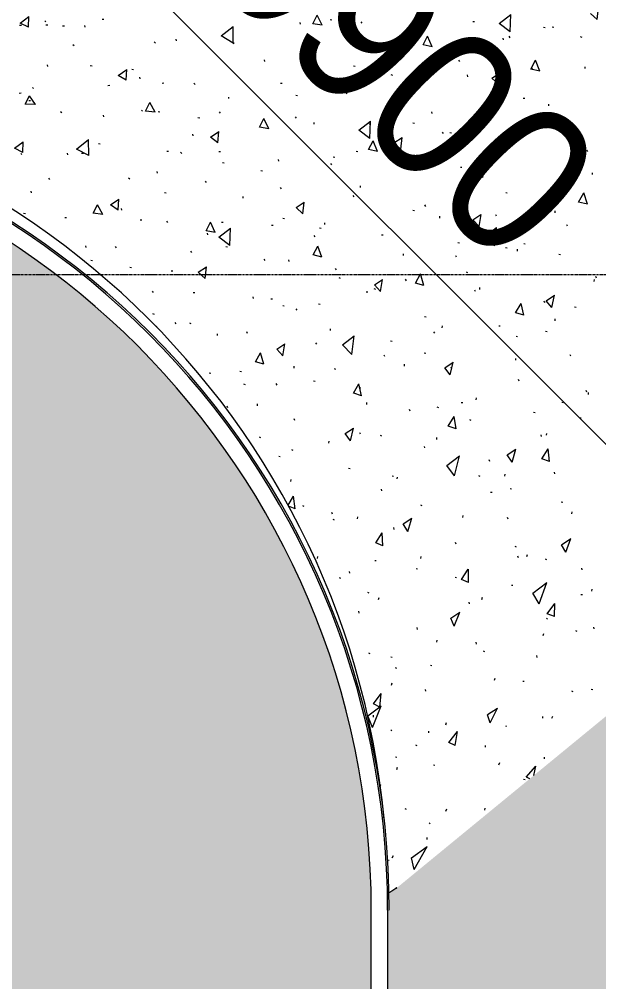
# Model space of a CAD drawing. Header units: millimetres. Extents: x 5121 to 246734, y -48180 to 129206.
# Drawn here: x 127542 to 131097, y 73899 to 79805 of the extents above; entities that cross this region are included whole.
import ezdxf

# ---------------------------------------------------------------- set-up
doc = ezdxf.new("R2010")
doc.units = ezdxf.units.MM
doc.linetypes.add('Grid Line', pattern=[22.225, 12.7, -3.175, 3.175, -3.175])
for name, color, linetype, lineweight in [('A-ANNO-DIMS', 211, 'Continuous', 9), ('A-ANNO-DIMS-310', 211, 'Continuous', 9), ('A-FLOR', 192, 'Continuous', 9), ('A-FLOR-PATT', 8, 'Continuous', 9), ('A-WALL', 113, 'Continuous', 9), ('S-GRID-1', 1, 'Grid Line', 9)]:
    doc.layers.add(name, color=color, linetype=linetype, lineweight=lineweight)
doc.styles.add('Arial_8', font='arial_0.ttf', dxfattribs={"width": 0.9, "height": 930})
doc.dimstyles.new('1_Dim_chi_tiet_khu_đất_2', dxfattribs={"dimscale": 304.8, "dimtxt": 948.841242, "dimasz": 1.220472, "dimexe": 1.01706, "dimexo": 0.0625, "dimgap": 0.101706, "dimtad": 1, "dimdec": 0, "dimrnd": 5, "dimzin": 0, "dimdsep": 46, "dimtxsty": 'Arial_8', "dimblk1": 'OBLIQUE', "dimblk2": 'OBLIQUE', "dimsah": 1, "dimcen": 0.09, "dimdle": 1.01706, "dimazin": 0, "dimtfac": 1, "dimtdec": 4, "dimtix": 1, "dimtmove": 0, "dimatfit": 3, "dimfxl": 3.051181, "dimfxlon": 1, "dimtvp": 1, "dimtolj": 1, "dimtzin": 0, "dimarcsym": 2})

# ---------------------------------------------------------------- blocks, each defined once
blk = doc.blocks.new('FP_191-TKCS_MB TỔNG THỂ TẦNG 1')
at = {"layer": 'A-FLOR-PATT'}
for p, q in [((131088, 79802.8), (131096, 79874)), ((127546.3, 79780.5), (127601.3, 79820.9)), ((127597.8, 79756.2), (127601.3, 79820.8)), ((127705.4, 79789.4), (127697.9, 79795.7)), ((128061, 79803.9), (128049.5, 79802.9)), ((129342.5, 79777.3), (129369.8, 79830.4)), ((129399.7, 79767.5), (129369.8, 79830.4)), ((129458.9, 79799.9), (129448.5, 79802)), ((130486.1, 79779.2), (130557.9, 79833.8)), ((130553.5, 79726.9), (130558, 79833.8)), ((131088, 79802.8), (131045.5, 79840.7)), ((127554.7, 79767.1), (127543, 79767.1)), ((127597.8, 79756.2), (127546.3, 79780.5)), ((127717.4, 79769.2), (127705.6, 79767.8)), ((127818.4, 79762), (127806.9, 79762.4)), ((127945.4, 79756.8), (127943.5, 79766)), ((128780.5, 79703.1), (128854.1, 79760.4)), ((128853.8, 79658.4), (128854.1, 79760.4)), ((129266.9, 79775.1), (129265.4, 79785.1)), ((129399.7, 79767.5), (129342.5, 79777.3)), ((129644.9, 79781), (129638.5, 79789.2)), ((130335.2, 79788.3), (130324.8, 79789)), ((130553.5, 79726.9), (130486.2, 79779.2)), ((130767.4, 79751.4), (130757.4, 79753.9)), ((130822.1, 79754.5), (130811.7, 79755.2)), ((128506.8, 79673.1), (128505, 79682.7)), ((128853.8, 79658.4), (128780.5, 79703)), ((130018.8, 79647), (130046.4, 79700.3)), ((130074.3, 79635.1), (130046.4, 79700.3)), ((130511.6, 79678.8), (130510.5, 79689.3)), ((130553.4, 79691.5), (130547.4, 79700)), ((130995.8, 79693.5), (130985.7, 79696.1)), ((127877.6, 79641.1), (127870.1, 79647.6)), ((128377.3, 79658.6), (128370.2, 79665.7)), ((128860.9, 79657.6), (128850.2, 79659.3)), ((128860.1, 79654), (128853.3, 79661.6)), ((129331.3, 79629.3), (129324.8, 79637.2)), ((129787.4, 79612.9), (129786.2, 79623.1)), ((130074.3, 79635.1), (130018.8, 79646.9)), ((129047.5, 79546.2), (129046, 79556.2)), ((129790.6, 79592.8), (129784.3, 79601.1)), ((130416.8, 79577.1), (130406.8, 79579.6)), ((127717, 79515.1), (127714.9, 79524.1)), ((127988.8, 79517.1), (127977.5, 79517.9)), ((128148.8, 79460.2), (128201.3, 79496.9)), ((128197.5, 79430.8), (128201.4, 79496.9)), ((128243, 79495), (128231.9, 79496.1)), ((129323.8, 79488.7), (129374.4, 79522.4)), ((129368.2, 79453.1), (129374.4, 79522.4)), ((129602, 79514.1), (129591.7, 79516.4)), ((130244, 79545.6), (130237.9, 79554.1)), ((130679.9, 79498.9), (130708.3, 79552.8)), ((130734.8, 79486.2), (130680, 79498.9)), ((130692.2, 79495.9), (130686.2, 79504.4)), ((130734.8, 79486.2), (130708.4, 79552.8)), ((131013.8, 79502.7), (131012.8, 79513.2)), ((128197.5, 79430.7), (128148.8, 79460.2)), ((128283.9, 79439.4), (128282, 79448.9)), ((129368.1, 79453), (129323.9, 79488.6)), ((129833.3, 79460.4), (129823.1, 79462.8)), ((130292.8, 79452.2), (130291.8, 79462.6)), ((130441.7, 79442.6), (130491.9, 79475.7)), ((130483.5, 79404.2), (130441.7, 79442.5)), ((130483.5, 79404.2), (130491.9, 79475.6)), ((127629.8, 79379.8), (127622.2, 79386.2)), ((128097, 79397.4), (128085.7, 79396.7)), ((128428.6, 79411.6), (128417.4, 79411.3)), ((128620.2, 79404), (128613.3, 79411.5)), ((129154.7, 79410.1), (129144, 79410.4)), ((129569.6, 79386.4), (129568.3, 79396.7)), ((129650.6, 79388.6), (129640.2, 79389.2)), ((127553.2, 79350.6), (127541.5, 79349.3)), ((127577.2, 79283.2), (127604.1, 79335.6)), ((127640.4, 79282.2), (127604.2, 79335.6)), ((128828.2, 79317.6), (128826.7, 79327.4)), ((129248.7, 79335.3), (129238.4, 79337.4)), ((129553.7, 79347.3), (129547.4, 79355.5)), ((129957, 79369.4), (129946.6, 79370.1)), ((130642.6, 79317.6), (130632.4, 79318.4)), ((127640.3, 79282.2), (127577.2, 79283.1)), ((127611.3, 79303.5), (127599.7, 79303.9)), ((128315.6, 79240.4), (128342.5, 79292.9)), ((128375.4, 79234.1), (128342.5, 79292.9)), ((130791.4, 79273.5), (130790.6, 79284.1)), ((127802.4, 79230.3), (127794.9, 79237)), ((128061.2, 79206), (128059.3, 79215.4)), ((128298, 79240.4), (128291, 79247.6)), ((128375.4, 79234.1), (128315.7, 79240.4)), ((128404.5, 79234.3), (128393.6, 79235.8)), ((128776.2, 79229), (128769.5, 79236.8)), ((129242.3, 79198.1), (129235.9, 79206.2)), ((130074, 79225.5), (130072.9, 79235.9)), ((130452.6, 79248.9), (130446.7, 79257.5)), ((130771.9, 79217.7), (130762.1, 79220.4)), ((128648.8, 79197.4), (128638.1, 79199.2)), ((129015.7, 79141.9), (129042.9, 79194.7)), ((129072.5, 79131.7), (129015.7, 79141.8)), ((129072.6, 79131.7), (129042.9, 79194.7)), ((129351.7, 79160), (129350.4, 79170.2)), ((129625.7, 79124), (129697.3, 79178.6)), ((129696.1, 79156), (129690, 79164.4)), ((129692.8, 79071.9), (129697.4, 79178.6)), ((129967.2, 79165.3), (129957.2, 79167.8)), ((128609.1, 79089.1), (128607.5, 79098.9)), ((128715.1, 79080.7), (128766, 79114.9)), ((128760.6, 79046.6), (128766.1, 79114.8)), ((129692.8, 79071.9), (129625.7, 79123.9)), ((130143.8, 79103.7), (130137.9, 79112.3)), ((130192.6, 79105.6), (130182.7, 79108.3)), ((127513, 79013.9), (127566.3, 79051.6)), ((127563.8, 78987.7), (127566.3, 79051.6)), ((127892.2, 79008), (127966.6, 79066.5)), ((127969.2, 78968.5), (127966.7, 79066.4)), ((128038.6, 79038.3), (128027.5, 79039.5)), ((128760.6, 79046.5), (128715.2, 79080.6)), ((129684.9, 79005.4), (129713, 79059)), ((129739.7, 78992.8), (129713, 79059)), ((129840.4, 79045.9), (129890.5, 79079)), ((129882, 79007.6), (129840.4, 79045.9)), ((129882, 79007.6), (129890.5, 79078.9)), ((130568.8, 79044.1), (130568.1, 79054.8)), ((130586.3, 79049.4), (130580.5, 79058.1)), ((127563.8, 78987.7), (127513, 79013.9)), ((127558.2, 78974.3), (127550.6, 78980.8)), ((127838.7, 78972.9), (127836.7, 78982.2)), ((127969.1, 78968.5), (127892.3, 79008)), ((127935.8, 78980.4), (127924.5, 78979.8)), ((128457.9, 78993.7), (128447, 78993.7)), ((128538.1, 78981.5), (128531.3, 78989.2)), ((128776.7, 78990.1), (128766, 78990.4)), ((129617.9, 78991.5), (129607.9, 78994)), ((129739.6, 78992.8), (129685, 79005.4)), ((129855, 78998.7), (129854, 79009.2)), ((130934, 78975.7), (130985.1, 79009.5)), ((130974.1, 78936.1), (130934, 78975.7)), ((130974.1, 78936.1), (130985.2, 79009.5)), ((131030, 78993), (131024.4, 79001.8)), ((128798.8, 78921), (128788.3, 78923.1)), ((129133.9, 78933.7), (129132.6, 78943.9)), ((129458.9, 78910.6), (129452.8, 78919)), ((129477.3, 78957.2), (129467, 78957.9)), ((129958.8, 78920.3), (129948.6, 78921.2)), ((128390.1, 78860.8), (128388.5, 78870.6)), ((129033.2, 78871.7), (129022.9, 78874)), ((130257.9, 78894.2), (130247.8, 78895.1)), ((130333.5, 78847.5), (130362.8, 78902.2)), ((130387, 78833.9), (130333.5, 78847.5)), ((130387, 78833.9), (130362.8, 78902.1)), ((131058.9, 78851.5), (131058.4, 78862.3)), ((127729.6, 78821.7), (127722.2, 78828.6)), ((128219.2, 78822.5), (128212.3, 78829.9)), ((128690.8, 78802.7), (128684.2, 78810.6)), ((130315.5, 78801.2), (130305.8, 78804)), ((130343.9, 78800.4), (130338.3, 78809.3)), ((130346, 78814.6), (130345.3, 78825.3)), ((130932.9, 78833.8), (130922.7, 78834.7)), ((127616.5, 78740.2), (127614.5, 78749.3)), ((128442.4, 78738), (128431.9, 78739.9)), ((129149.7, 78763.9), (129143.5, 78772.2)), ((129635.9, 78771.8), (129635, 78782.3)), ((130535.9, 78737.5), (130526.2, 78740.3)), ((130973.6, 78682.9), (131004.7, 78738.8)), ((131027, 78669.3), (131004.8, 78738.8)), ((128101.7, 78666.3), (128153.1, 78701.1)), ((128148.7, 78634.1), (128153.1, 78701.1)), ((128916, 78707.4), (128914.7, 78717.6)), ((129240.3, 78649.5), (129290.3, 78682.6)), ((129282.1, 78611.5), (129290.3, 78682.5)), ((129596.1, 78714.8), (129590.2, 78723.4)), ((131027, 78669.3), (130973.6, 78682.9)), ((127579.1, 78610.8), (127567.9, 78611.7)), ((127995.5, 78613.7), (128022.1, 78665.8)), ((128054.8, 78606.8), (127995.5, 78613.7)), ((128054.9, 78606.8), (128022.1, 78665.8)), ((128148.7, 78634.1), (128101.8, 78666.3)), ((128171.3, 78632.7), (128169.6, 78642.4)), ((129282.1, 78611.5), (129240.3, 78649.5)), ((129966.9, 78628.5), (129957.2, 78631.3)), ((130036, 78656), (130030.4, 78664.8)), ((130829.1, 78617), (130828.7, 78628)), ((127831.6, 78585.4), (127820.7, 78586.6)), ((128293.7, 78572.5), (128282.9, 78572.6)), ((128453.7, 78556.7), (128447.2, 78564.6)), ((128688.1, 78506.9), (128715.5, 78559.9)), ((128744.1, 78495.8), (128715.6, 78559.9)), ((128793.1, 78556.8), (128782.7, 78557.3)), ((129169.1, 78580), (129159.2, 78582.5)), ((129416.7, 78544.9), (129415.8, 78555.4)), ((130122.8, 78584.9), (130122.3, 78595.7)), ((130323.9, 78573.2), (130374.5, 78606.5)), ((130362.7, 78532.6), (130324, 78573.1)), ((130362.8, 78532.6), (130374.6, 78606.5)), ((130470.5, 78595.8), (130465, 78604.8)), ((128744.1, 78495.8), (128688.1, 78506.8)), ((128698.2, 78481.1), (128696.9, 78491.3)), ((128765.3, 78467.5), (128837, 78522.3)), ((128833, 78416.5), (128837.1, 78522.3)), ((129098.8, 78538.1), (129088.5, 78538.9)), ((129393.8, 78520.6), (129384, 78523.2)), ((130396.5, 78470.3), (130469.7, 78525.9)), ((130457.6, 78413.4), (130469.8, 78525.9)), ((130906.1, 78534), (130900.8, 78543)), ((128833, 78416.5), (128765.3, 78467.5)), ((129357.7, 78468.6), (129351.9, 78477.3)), ((129773.9, 78479.6), (129763.9, 78480.6)), ((130241.6, 78431.2), (130231.7, 78432.3)), ((130457.5, 78413.4), (130396.6, 78470.3)), ((127952.5, 78404.8), (127950.8, 78414.4)), ((128138.4, 78402.2), (128131.6, 78409.9)), ((128601.2, 78372.4), (128594.9, 78380.5)), ((128819.7, 78405.3), (128809.7, 78407.8)), ((129343.9, 78358.6), (129372.7, 78412.8)), ((129397.2, 78344.9), (129372.7, 78412.8)), ((130534.1, 78400.4), (130524.2, 78401.4)), ((130598.9, 78382.3), (130598.7, 78393.3)), ((130645.9, 78424), (130636.4, 78426.9)), ((127991, 78321.6), (127980.4, 78323.4)), ((129050.8, 78324.3), (129044.9, 78332.9)), ((129197.3, 78317.9), (129196.5, 78328.5)), ((129397.2, 78344.9), (129343.9, 78358.6)), ((129899.5, 78355), (129899, 78365.9)), ((130224.3, 78344.1), (130219.1, 78353.2)), ((130862.2, 78358), (130852.7, 78360.9)), ((128230.4, 78279), (128220, 78281)), ((128480.4, 78254.9), (128479.1, 78265)), ((128639.8, 78251.9), (128689.9, 78285.1)), ((128682.2, 78214.7), (128689.9, 78285.1)), ((129487.5, 78266.8), (129482, 78275.7)), ((128682.2, 78214.7), (128639.8, 78251.9)), ((129513.3, 78214.1), (129503.7, 78217)), ((129720.2, 78175.2), (129770.3, 78208.2)), ((129758.1, 78134), (129770.4, 78208.2)), ((129917.3, 78200.3), (129912.1, 78209.4)), ((129972.9, 78186), (130003.6, 78241.6)), ((130024.5, 78170.9), (130003.6, 78241.5)), ((130294.1, 78248.9), (130284.7, 78251.9)), ((131069.7, 78196.1), (131069.9, 78207.4)), ((131084.1, 78216.5), (131079.1, 78225.8)), ((129728.6, 78146.7), (129719.1, 78149.7)), ((129758.1, 78133.9), (129720.3, 78175.1)), ((130024.5, 78170.9), (129972.9, 78185.9)), ((130341.5, 78133.1), (130336.6, 78142.4)), ((130368.2, 78147.2), (130368.2, 78158.4)), ((128364.4, 78127.1), (128358.1, 78135.2)), ((128619.4, 78126.1), (128609.1, 78126.7)), ((128977.9, 78090.8), (128977.1, 78101.4)), ((129095.4, 78086.1), (129085.4, 78087)), ((129675.8, 78124.9), (129675.5, 78135.8)), ((130773.4, 78077.2), (130825.7, 78111.8)), ((130809.4, 78035), (130825.7, 78111.8)), ((129167.8, 78043.6), (129158.2, 78046.4)), ((129246.9, 78019.1), (129241.5, 78028.1)), ((129387.8, 78055.2), (129378, 78056.3)), ((130587.1, 78004), (130620.3, 78061.2)), ((130638.1, 77988.8), (130620.3, 78061.2)), ((130766.7, 78064.9), (130761.9, 78074.2)), ((130809.4, 78035), (130773.5, 78077.2)), ((130957.6, 78035.9), (130948.2, 78038.9)), ((128371.2, 77993.7), (128361.2, 77996.1)), ((130038, 77977), (130028.3, 77978.2)), ((130638.1, 77988.8), (130587.2, 78004)), ((130828.9, 77954.3), (130829.3, 77965.7)), ((128382.2, 77919), (128383.5, 77921.6)), ((128386.4, 77914.7), (128383.6, 77921.6)), ((128504.6, 77935.7), (128498.7, 77944.2)), ((128597.2, 77936.4), (128587.4, 77939.1)), ((129451.9, 77894.6), (129451.7, 77905.6)), ((130137.2, 77911.9), (130137.3, 77923.2)), ((130492.9, 77920.9), (130483.2, 77922.1)), ((128758.3, 77863.6), (128757.5, 77874.2)), ((128942.6, 77877.1), (128937.1, 77886)), ((129523.9, 77807.5), (129596.3, 77862.5)), ((129581.9, 77748.4), (129596.3, 77862.5)), ((130090.5, 77878), (130085.8, 77887.4)), ((130598.5, 77855.1), (130589.4, 77858.3)), ((130779.7, 77887.5), (130769.9, 77888.6)), ((129121.2, 77780.6), (129171, 77813.4)), ((129158.7, 77739.1), (129171, 77813.4)), ((129367.3, 77810), (129362.2, 77819.2)), ((129581.8, 77748.4), (129524, 77807.5)), ((129829.2, 77826.3), (129820.1, 77829.5)), ((128991.1, 77703), (129021.1, 77758)), ((129042.4, 77687.7), (129021.1, 77758)), ((129158.7, 77739.1), (129121.3, 77780.6)), ((129784.5, 77734.7), (129779.8, 77744.1)), ((130035.8, 77753.2), (130026.7, 77756.5)), ((130587.6, 77712.2), (130588.2, 77723.7)), ((130926.6, 77736.8), (130922.2, 77746.3)), ((129042.4, 77687.7), (128991.1, 77702.9)), ((129227.7, 77664.1), (129227.6, 77675.2)), ((129905.7, 77676.3), (129906, 77687.7)), ((130152.3, 77666.4), (130203.7, 77700.3)), ((130186.2, 77622.6), (130152.4, 77666.3)), ((130186.2, 77622.6), (130203.7, 77700.3)), ((130196.2, 77659.6), (130191.7, 77669.2)), ((128716.4, 77630.6), (128706.9, 77633.6)), ((128905, 77641.5), (128895.3, 77642.7)), ((129484.1, 77656), (129475, 77659.3)), ((128928.9, 77561.4), (128919.6, 77564.6)), ((129123.5, 77560), (129118.5, 77569.3)), ((129357.4, 77582), (129347.8, 77583.3)), ((129593.2, 77511), (129625.7, 77567.8)), ((129642.3, 77494.3), (129625.7, 77567.8)), ((130608.5, 77584.2), (130604.3, 77593.8)), ((129642.3, 77494.3), (129593.3, 77511)), ((129636.7, 77541.8), (129627.3, 77543.2)), ((131024.1, 77516.1), (131020, 77525.7)), ((131033.1, 77502.6), (131034.1, 77514.4)), ((128821.9, 77420.1), (128816.9, 77429.4)), ((129003.3, 77433.4), (129003.2, 77444.6)), ((129673.8, 77440.3), (129674.3, 77451.9)), ((130263, 77450), (130253.7, 77451.4)), ((130345.7, 77469.6), (130346.5, 77481.3)), ((130879.2, 77449.9), (130870.3, 77453.1)), ((129939.3, 77400.5), (129935.1, 77410.3)), ((130115.3, 77420), (130106.6, 77423.3)), ((130706.6, 77389.9), (130697.1, 77391.1)), ((129232.1, 77342.5), (129227.5, 77352.1)), ((130174, 77308), (130209.6, 77366.7)), ((130221.9, 77291), (130209.6, 77366.6)), ((130314, 77343.3), (130305.3, 77346.7)), ((130988.7, 77356.1), (130979.1, 77357.2)), ((129541.5, 77262.7), (129592.1, 77296.1)), ((129573.7, 77217.8), (129541.6, 77262.7)), ((129573.8, 77217.8), (129592.1, 77296.1)), ((129634.4, 77257.6), (129630.3, 77267.4)), ((130221.9, 77290.9), (130174, 77307.9)), ((130746.7, 77244.2), (130742.9, 77254.1)), ((130777.2, 77251.6), (130778.6, 77263.5)), ((129023.5, 77236.5), (129014.7, 77239.9)), ((129441.5, 77204.1), (129442.1, 77215.8)), ((129766.8, 77246.4), (129758.1, 77249.9)), ((130103.2, 77226.7), (130104.3, 77238.6)), ((129222.8, 77158), (129214.1, 77161.5)), ((130030.9, 77173.9), (130027.1, 77183.8)), ((130535.2, 77131.8), (130589, 77167.5)), ((130564.9, 77086.4), (130589, 77167.5)), ((130747.5, 77107.5), (130786.8, 77168.1)), ((130795.5, 77091.2), (130786.8, 77168.1)), ((129142.8, 77120.1), (129133.6, 77121.6)), ((130164.7, 77067.1), (130241.6, 77125.3)), ((130212.9, 77002.9), (130241.6, 77125.3)), ((130427.8, 77090.6), (130424.3, 77100.6)), ((130564.8, 77086.4), (130535.2, 77131.8)), ((130795.5, 77091.2), (130747.6, 77107.4)), ((129571.7, 77046), (129562.6, 77047.6)), ((130212.9, 77002.9), (130164.7, 77067.1)), ((130828.1, 77015.4), (130824.7, 77025.5)), ((129208.7, 76967.6), (129209.5, 76979.4)), ((129838.3, 76999.4), (129829.3, 77000.9)), ((129860.1, 76983.5), (129861.4, 76995.4)), ((130370.3, 76998.4), (130361.9, 77001.9)), ((130520.6, 77000.1), (130522.3, 77012.2)), ((129767, 76910.2), (129763.5, 76920.4)), ((130442.5, 76899.9), (130433.4, 76901.3)), ((130562.1, 76920.2), (130553.6, 76923.6)), ((129191.4, 76823.1), (129224.2, 76878.1)), ((129235.3, 76801.1), (129224.2, 76878.1)), ((130876.4, 76839.5), (130867.1, 76840.7)), ((129235.3, 76801.1), (129194.3, 76817.8)), ((129290.1, 76815.6), (129281.8, 76819.3)), ((130014.1, 76818.4), (130005.9, 76822.1)), ((130931.9, 76769.1), (130934.1, 76781.4)), ((129463.4, 76767.4), (129460, 76777.7)), ((129476.6, 76730.4), (129468.5, 76734.1)), ((129616.4, 76739.8), (129617.9, 76751.9)), ((129897.9, 76709), (129950.4, 76743.8)), ((129924.6, 76661.5), (129950.4, 76743.8)), ((130263.3, 76748.2), (130265.2, 76760.5)), ((130540.7, 76737.9), (130537.7, 76748.1)), ((129842.3, 76674.6), (129839.2, 76684.9)), ((129924.6, 76661.5), (129897.9, 76708.9)), ((129728.8, 76592.5), (129767.3, 76652.9)), ((129772.9, 76573.4), (129767.3, 76652.9)), ((130868.6, 76580.4), (130926.2, 76618.5)), ((130894.2, 76533.9), (130926.3, 76618.5)), ((129325, 76564.1), (129322.9, 76564.5)), ((129772.9, 76573.4), (129728.8, 76592.5)), ((130221.2, 76583), (130218.4, 76593.4)), ((130593.2, 76565.1), (130585, 76568.6)), ((130894.2, 76533.9), (130868.6, 76580.4)), ((129372.1, 76495.7), (129373.9, 76508)), ((130005.2, 76495.9), (130007.4, 76508.3)), ((130603.6, 76500.6), (130601.1, 76511)), ((130656.6, 76507.3), (130659.2, 76519.8)), ((130779.3, 76487.2), (130771.1, 76490.6)), ((129731.1, 76480.4), (129722.5, 76482.1)), ((129985.7, 76430.2), (129977.1, 76431.9)), ((130253.9, 76367.2), (130296.7, 76429.7)), ((130297.6, 76348.9), (130296.8, 76429.7)), ((130995.7, 76425.3), (130993.3, 76435.6)), ((129514.1, 76372.4), (129506.4, 76376.3)), ((129570.2, 76405.9), (129567.5, 76416.5)), ((130224.8, 76376.1), (130217, 76379.8)), ((130297.6, 76348.9), (130254, 76367.1)), ((130570, 76329.1), (130561.1, 76330.4)), ((130692.5, 76283.8), (130778.5, 76347.5)), ((130731.8, 76217.7), (130778.5, 76347.4)), ((131053.6, 76295.1), (131056.9, 76307.7)), ((129688.7, 76282.9), (129681, 76286.9)), ((129746.3, 76243.1), (129748.8, 76255.7)), ((130380.3, 76245), (130383.3, 76257.7)), ((130731.8, 76217.7), (130692.6, 76283.8)), ((130996.3, 76272), (130987.1, 76273)), ((130304.9, 76216.9), (130302.8, 76227.6)), ((130780.8, 76155.7), (130828.5, 76220.4)), ((130825.3, 76139), (130828.5, 76220.3)), ((129626.6, 76160.7), (129624.4, 76171.5)), ((130188.8, 76130.3), (130244.6, 76167.3)), ((130210.1, 76081.2), (130188.8, 76130.2)), ((130210.1, 76081.2), (130244.6, 76167.3)), ((130825.3, 76139), (130780.8, 76155.7)), ((129984.9, 76060.6), (129983, 76071.4)), ((130783.3, 76123.7), (130775.4, 76127.1)), ((131068.2, 76063.7), (131066.4, 76074.2)), ((130756.3, 76022.4), (130760, 76035.2)), ((130965.3, 76047.9), (130957.3, 76051.1)), ((130103.1, 75982.3), (130106.5, 75995.1)), ((130346.8, 75970.8), (130345.2, 75981.6)), ((129693.8, 75911.5), (129686.6, 75915.6)), ((130398.2, 75923.3), (130390.6, 75927)), ((130718.3, 75889), (130716.8, 75899.7)), ((129828.5, 75888.4), (129820.3, 75890.2)), ((130072.2, 75837.6), (130063.9, 75839.2)), ((129857.5, 75820.3), (129850.3, 75824.3)), ((129825, 75719), (129828.7, 75732)), ((130457.8, 75749.2), (130461.9, 75762.2)), ((130639.4, 75740.6), (130630.7, 75741.8)), ((129714.4, 75603.7), (129761.3, 75668.2)), ((129753, 75583.2), (129761.3, 75668.2)), ((130035.7, 75680.8), (130034.6, 75691.9)), ((130940.5, 75677.6), (130932.7, 75680.9)), ((131060.5, 75690.2), (131051.4, 75691.1)), ((129753, 75583.2), (129714.5, 75603.7)), ((129679.9, 75530.1), (129763, 75592.2)), ((129708.2, 75457.8), (129763, 75592.2)), ((130414.4, 75537.5), (130474.9, 75577.2)), ((130430.3, 75487.7), (130474.9, 75577.2)), ((129708.2, 75457.8), (129679.9, 75530)), ((129715.2, 75522.9), (129714.4, 75534.1)), ((130158.3, 75475.4), (130162.8, 75488.7)), ((130430.3, 75487.7), (130414.4, 75537.4)), ((130754.8, 75515), (130754.1, 75525.8)), ((130809.4, 75515.4), (130814.3, 75528.6)), ((129828.2, 75437.9), (129821.5, 75441.9)), ((130054.1, 75425.8), (130053.5, 75436.9)), ((130177.5, 75366.4), (130230, 75433.1)), ((130216.4, 75347.6), (130230, 75433.1)), ((130533.6, 75464.2), (130526.3, 75467.7)), ((130216.4, 75347.6), (130177.5, 75366.4)), ((129982.1, 75347.1), (129975.4, 75351.1)), ((130402.2, 75337.6), (130401.9, 75348.7)), ((129857.3, 75274.2), (129849.5, 75276)), ((130484.4, 75230.6), (130489.8, 75244)), ((130764.9, 75265.5), (130764.7, 75276.4)), ((129857.5, 75201.2), (129862.5, 75214.6)), ((130091.2, 75225.6), (130083.2, 75227.2)), ((130652.6, 75153.5), (130711.3, 75222.3)), ((130699.4, 75164.8), (130711.4, 75222.3)), ((130644.8, 75138.4), (130636.2, 75139.5)), ((130674.8, 75144.6), (130652.7, 75153.5)), ((129756.4, 75103.4), (129760.9, 75106.4)), ((129757, 75098.8), (129760.9, 75106.4)), ((129916.6, 74956.2), (129910.2, 74960.1)), ((130158.1, 74945.2), (130164, 74958.9)), ((130399, 74951.5), (130399.5, 74962.7)), ((130062.3, 74868.1), (130055.9, 74871.9)), ((130043.9, 74771.3), (130044.7, 74782.8)), ((129948.6, 74658.9), (130044.4, 74727.5)), ((129964.4, 74586.4), (130044.4, 74727.5)), ((129830.5, 74659.3), (129836.9, 74673.1)), ((129964.4, 74586.4), (129948.6, 74658.8)), ((129811.2, 74643), (129803.6, 74644.6)), ((129809, 74445.1), (129858.2, 74477.1)), ((129854.6, 74471.2), (129858.2, 74477.1))]:
    blk.add_line(p, q, dxfattribs=at)
blk = doc.blocks.new('DIMBLOCK35-TKCS_MB TỔNG THỂ TẦNG 1')
at = {"layer": 'A-ANNO-DIMS-310'}
for p, q in [((126517.9, 83134.5), (125641, 82257.6)), ((125860.2, 82476.8), (126517.9, 83134.5)), ((133079.3, 75257.8), (125641, 82696)), ((133517.7, 76134.6), (132640.9, 75257.8)), ((132860.1, 75477), (133517.7, 76134.6))]:
    blk.add_line(p, q, dxfattribs=at)
at = {"layer": 'A-ANNO-DIMS-310', "lineweight": 25}
for p, q in [((125860.2, 82476.8), (125597.2, 82476.8)), ((125860.2, 82476.8), (126123.3, 82476.8)), ((132860.1, 75477), (132597.1, 75477)), ((132860.1, 75477), (133123.1, 75477))]:
    blk.add_line(p, q, dxfattribs=at)
at = {"layer": 'A-ANNO-DIMS-310', "color": 0, "insert": (129327.5, 80760.9), "char_height": 930, "width": 3083.004, "attachment_point": 1, "rotation": 315, "line_spacing_factor": 0.941778, "style": 'Arial_8'}
blk.add_mtext('9900', dxfattribs=at)
blk = doc.blocks.new('_Oblique')
at = {"color": 0, "linetype": 'ByBlock', "lineweight": -2}
blk.add_line((-0.5, -0.5), (0.5, 0.5), dxfattribs=at)

msp = doc.modelspace()

# ---------------------------------------------------------------- hatches: boundary and pattern name
at = {"layer": 'A-FLOR-PATT'}
h = msp.add_hatch(dxfattribs=at)
h.set_pattern_fill('FP_23', color=256, style=0, pattern_type=2)
h.set_pattern_definition([(0, (236.2, 15.75), (787.4, 787.4), [118.11, -23.622, 31.496, -23.622, -590.55]), (0, (236.2, 15.75), (787.4, 787.4), [-196.85, 118.11, -472.44]), (0, (196.85, 39.4), (787.4, 787.4), [78.74, -59.055, 118.11, -59.055, -472.44]), (0, (196.85, 39.4), (787.4, 787.4), [-314.96, 78.74, -393.7]), (0, (472.44, 354.3), (787.4, 787.4), [98.425, -39.37, 98.425, -551.18]), (0, (78.74, 511.8), (787.4, 787.4), [39.37, -78.74, 39.37, -629.92]), (90, (157.5, 511.8), (-787.4, 787.4), [70.866, -716.534]), (90, (393.7, 39.4), (-787.4, 787.4), [78.74, -708.66]), (90, (590.55, 354.3), (-787.4, 787.4), [78.74, -708.66]), (45, (496.06, 31.5), (0, 787.4002), [78.74, -1034.812]), (135, (291.34, 31.5), (-787.4002, 6e-14), [78.74, -1034.812]), (63.435, (472.44, 35.43), (-0.0007, 787.4), [78.74, -1681.94]), (75.964, (433.07, 39.37), (-0.00383, 787.3999), [78.74, -3167.793]), (75.964, (629.92, 354.33), (-0.00383, 787.3999), [62.992, -3183.541]), (75.964, (173.23, 511.81), (-0.00383, 787.3999), [55.118, -3191.415]), (104.036, (354.33, 39.37), (0.00383, 787.3999), [78.74, -3167.793]), (104.036, (551.18, 354.33), (0.00383, 787.3999), [62.992, -3183.541]), (104.036, (141.73, 511.81), (0.00383, 787.3999), [55.118, -3191.415]), (116.565, (314.96, 35.43), (0.0007, 787.4), [78.74, -1681.939])])
h.paths.add_polyline_path([(127252.6, 17346.9), (128812.2, 17347.5), (128913.1, 17354.5), (129012.7, 17373), (129116.8, 17405.7), (129208.7, 17446.6), (129291.6, 17495), (129356.5, 17541.1), (129431, 17607.6), (129513.7, 17704.9), (129555.2, 17763.4), (129603.5, 17850.8), (129648.4, 17966.1), (129669.3, 18038.9), (129686.7, 18149), (129691.6, 18300.2), (129691.6, 33727.4), (128462.6, 33727.4), (128462.6, 33737.4), (127262.6, 33737.4), (127262.6, 27336.9), (127252.6, 27336.9), (127252.6, 25711.9), (127262.6, 25711.9), (127262.6, 19136.9), (127252.6, 19136.9), (127252.6, 17596.9), (127262.6, 17596.9), (127262.6, 17586.9), (127252.6, 17586.9), (127252.6, 17536.9)])
h.paths.add_polyline_path([(127262.6, 37137.4), (129701.6, 37137.4), (129701.6, 40386.3), (129693.8, 40471.7), (129671.1, 40555.4), (129647.1, 40613.3), (129606.1, 40680.2), (129555.2, 40739.9), (129495.5, 40790.8), (129409.4, 40839.8), (129356.1, 40861.9), (129279.8, 40880.2), (129201.6, 40886.3), (128501.6, 40886.3), (128501.6, 61586.3), (129208.7, 61586.9), (129287, 61594.2), (129370.7, 61616.8), (129428.6, 61640.8), (129495.5, 61681.8), (129555.2, 61732.8), (129606.1, 61792.4), (129650.4, 61867.2), (129677.2, 61931.8), (129695.5, 62008.1), (129701.6, 62086.3), (129701.6, 74336.9), (129695.3, 74585.1), (129676.5, 74832.7), (129645.1, 75078.9), (129586.3, 75387.9), (129545.2, 75565.1), (129460.7, 75851.2), (129396.6, 76038.7), (129304.5, 76269.3), (129175.1, 76544.2), (129085.9, 76714.9), (128959, 76930.4), (128817.7, 77143.9), (128666.7, 77348.2), (128501.6, 77548.5), (128337.2, 77728.8), (128131.6, 77930), (127973.6, 78071), (127766.6, 78236.9), (127579.5, 78372.8), (127348.8, 78521.6), (127154.9, 78634.2), (126896.1, 78765.3), (126668.6, 78865.9), (126486.1, 78937.9), (126253.1, 79016.6), (126016.5, 79083.6), (125777.1, 79138.6), (125535.3, 79181.5), (125291.7, 79212.2), (125047, 79230.7), (124801.6, 79236.9), (118352.6, 79236.9), (118352.6, 78636.9), (118652.6, 78636.9), (118652.6, 78246.9), (122742.5, 78246.9), (122742.5, 78236.9), (122752.5, 78236.9), (122752.6, 79046.9), (125162.5, 79046.9), (125162.5, 79036.9), (125152.5, 79036.9), (125152.5, 78236.9), (125162.5, 78236.9), (125162.9, 78246.9), (127252.6, 78246.9), (127252.6, 76536.9), (127262.6, 76536.9), (127262.6, 69762.3), (127252.6, 69761.9), (127252.6, 68136.9), (127262.1, 68136.9), (127262.6, 61561.9), (127252.6, 61561.9), (127252.6, 56842.4), (127262.6, 56842.4), (127262.6, 53361.9), (127252.6, 53361.9), (127252.6, 51736.9), (127262.6, 51736.9), (127262.6, 45161.9), (127252.6, 45161.9), (127252.6, 43536.9), (127262.6, 43536.9), (127262.6, 37150.6)])
h.paths.add_polyline_path([(114552.6, 78246.9), (114552.6, 78636.9), (114852.6, 78639), (114852.6, 79318.2), (100282.9, 79315.8), (100172.4, 79311.5), (99993.1, 79291.8), (99836.3, 79264.3), (99668, 79222.6), (99489.3, 79163.9), (99325.3, 79096.7), (99184.5, 79028.3), (99012.1, 78927.4), (98855.2, 78818.7), (98723.2, 78712.8), (98623, 78622.9), (98493.2, 78488.3), (98392, 78369), (98301.8, 78246.9), (114542.6, 78246.9)])
h = msp.add_hatch(dxfattribs=at)
h.set_pattern_fill('FP_27', color=256, style=0, pattern_type=2)
h.set_pattern_definition([(50.045, (429.54, 0), (676.6501, -59.2905), [70.82, -779.016]), (354.992, (429.54, 0), (-130.8945, 710.7316), [56.604, -622.64]), (100.435, (485.9, -4.94), (545.7573, 651.4356), [60.224, -662.461]), (46.23, (429.54, 189), (1006.8173, -156.389), [106.218, -1168.401]), (96.625, (513.4, 175.9), (881.746, 920.4217), [90.338, -993.722]), (351.17, (429.5, 189), (881.75, 920.419), [84.908, -933.983]), (21.03, (523.9, 141.73), (563.1085, -380.4313), [70.768, -778.449]), (325.958, (523.9, 141.7), (229.5374, 685.18), [56.631, -622.941]), (71.479, (570.8, 110), (792.6496, 304.7552), [60.217, -662.389]), (37.544, (429.54, 0), (11.47057, 314.54452), [10.383, -605.064, 10.383, -622.055, -625.359]), (37.544, (429.54, 0), (11.47057, 314.54452), [-1247.885, 10.383, -614.975]), (7.512, (429.54, 0), (248.17395, 372.6732), [10.377, -350.004, 10.377, -590.573, -238.21]), (7.512, (429.54, 0), (248.17395, 372.6732), [-961.332, 10.377, -227.833]), (327.459, (219.17, 0), (503.59898, -21.3099), [10.382, -225.572, 10.382, -725.793, -976.848]), (327.459, (219.17, 0), (503.59898, -21.3099), [-972.129, 10.382, -966.466]), (317.455, (124.83, 0), (550.1673, 94.59), [10.385, -296.437, 10.385, -478.641, -693.889]), (317.455, (124.83, 0), (550.1673, 94.59), [-795.848, 10.385, -683.504])])
h.paths.add_polyline_path([(133781.5, 14819.6), (133781.5, 40386.3), (133787.8, 40474.6), (133801.5, 40537.5), (133801.5, 61935.2), (133787.8, 61998.1), (133781.5, 62086.3), (133781.5, 77694.8), (129809.2, 74434.5), (129811.6, 74336.9), (129801.6, 74336.9), (129801.6, 62086.3), (129811.6, 62086.3), (129801.6, 61914.5), (129804.4, 40477.7), (129805.5, 40471.7), (129811.6, 40386.3), (129811.6, 37026.9), (129801.6, 37026.9), (129801.6, 33857.4), (129821.6, 33857.4), (129821.6, 18219.8), (133673.4, 14912.4)])

# ---------------------------------------------------------------- linework, layer by layer
at = {"layer": 'A-FLOR'}
for centre, radius, start in [((128779.3, 77336.3), 12000, 360), ((124801.6, 74428.2), 5000, 5.34984)]:
    msp.add_arc(centre, radius, start, 90, dxfattribs=at)
at = {"layer": 'A-WALL'}
for p, q in [((129701.6, 62086.3), (129701.6, 74336.9)), ((129801.6, 74336.9), (129801.6, 62086.3))]:
    msp.add_line(p, q, dxfattribs=at)
for radius in [5010, 5000, 5000, 4900]:
    msp.add_arc((124801.6, 74336.9), radius, 0, 90, dxfattribs=at)
at = {"layer": 'S-GRID-1'}
for p, q in [((129301.8, 78236.9), (31601.8, 78236.9)), ((137051.8, 78236.9), (129301.8, 78236.9))]:
    msp.add_line(p, q, dxfattribs=at)

# ---------------------------------------------------------------- block references
at = {"layer": 'A-FLOR'}
msp.add_blockref('FP_191-TKCS_MB TỔNG THỂ TẦNG 1', (0, 0), dxfattribs=at)

# ---------------------------------------------------------------- dimensions: what is measured, and where the dimension line sits
at = {"layer": 'A-ANNO-DIMS'}
dim = msp.add_linear_dim(base=(125860.2, 82476.8), p1=(133517.7, 76134.6), p2=(126517.9, 83134.5), angle=315, dimstyle='1_Dim_chi_tiet_khu_đất_2', override={"dimpost": '<>', "dimfxl": 9899.293179}, dxfattribs=at)
dim.commit()
dim.dimension.update_dxf_attribs({"geometry": 'DIMBLOCK35-TKCS_MB TỔNG THỂ TẦNG 1', "text_midpoint": (129717.9, 79334.6)})

doc.saveas('drawing.dxf')
